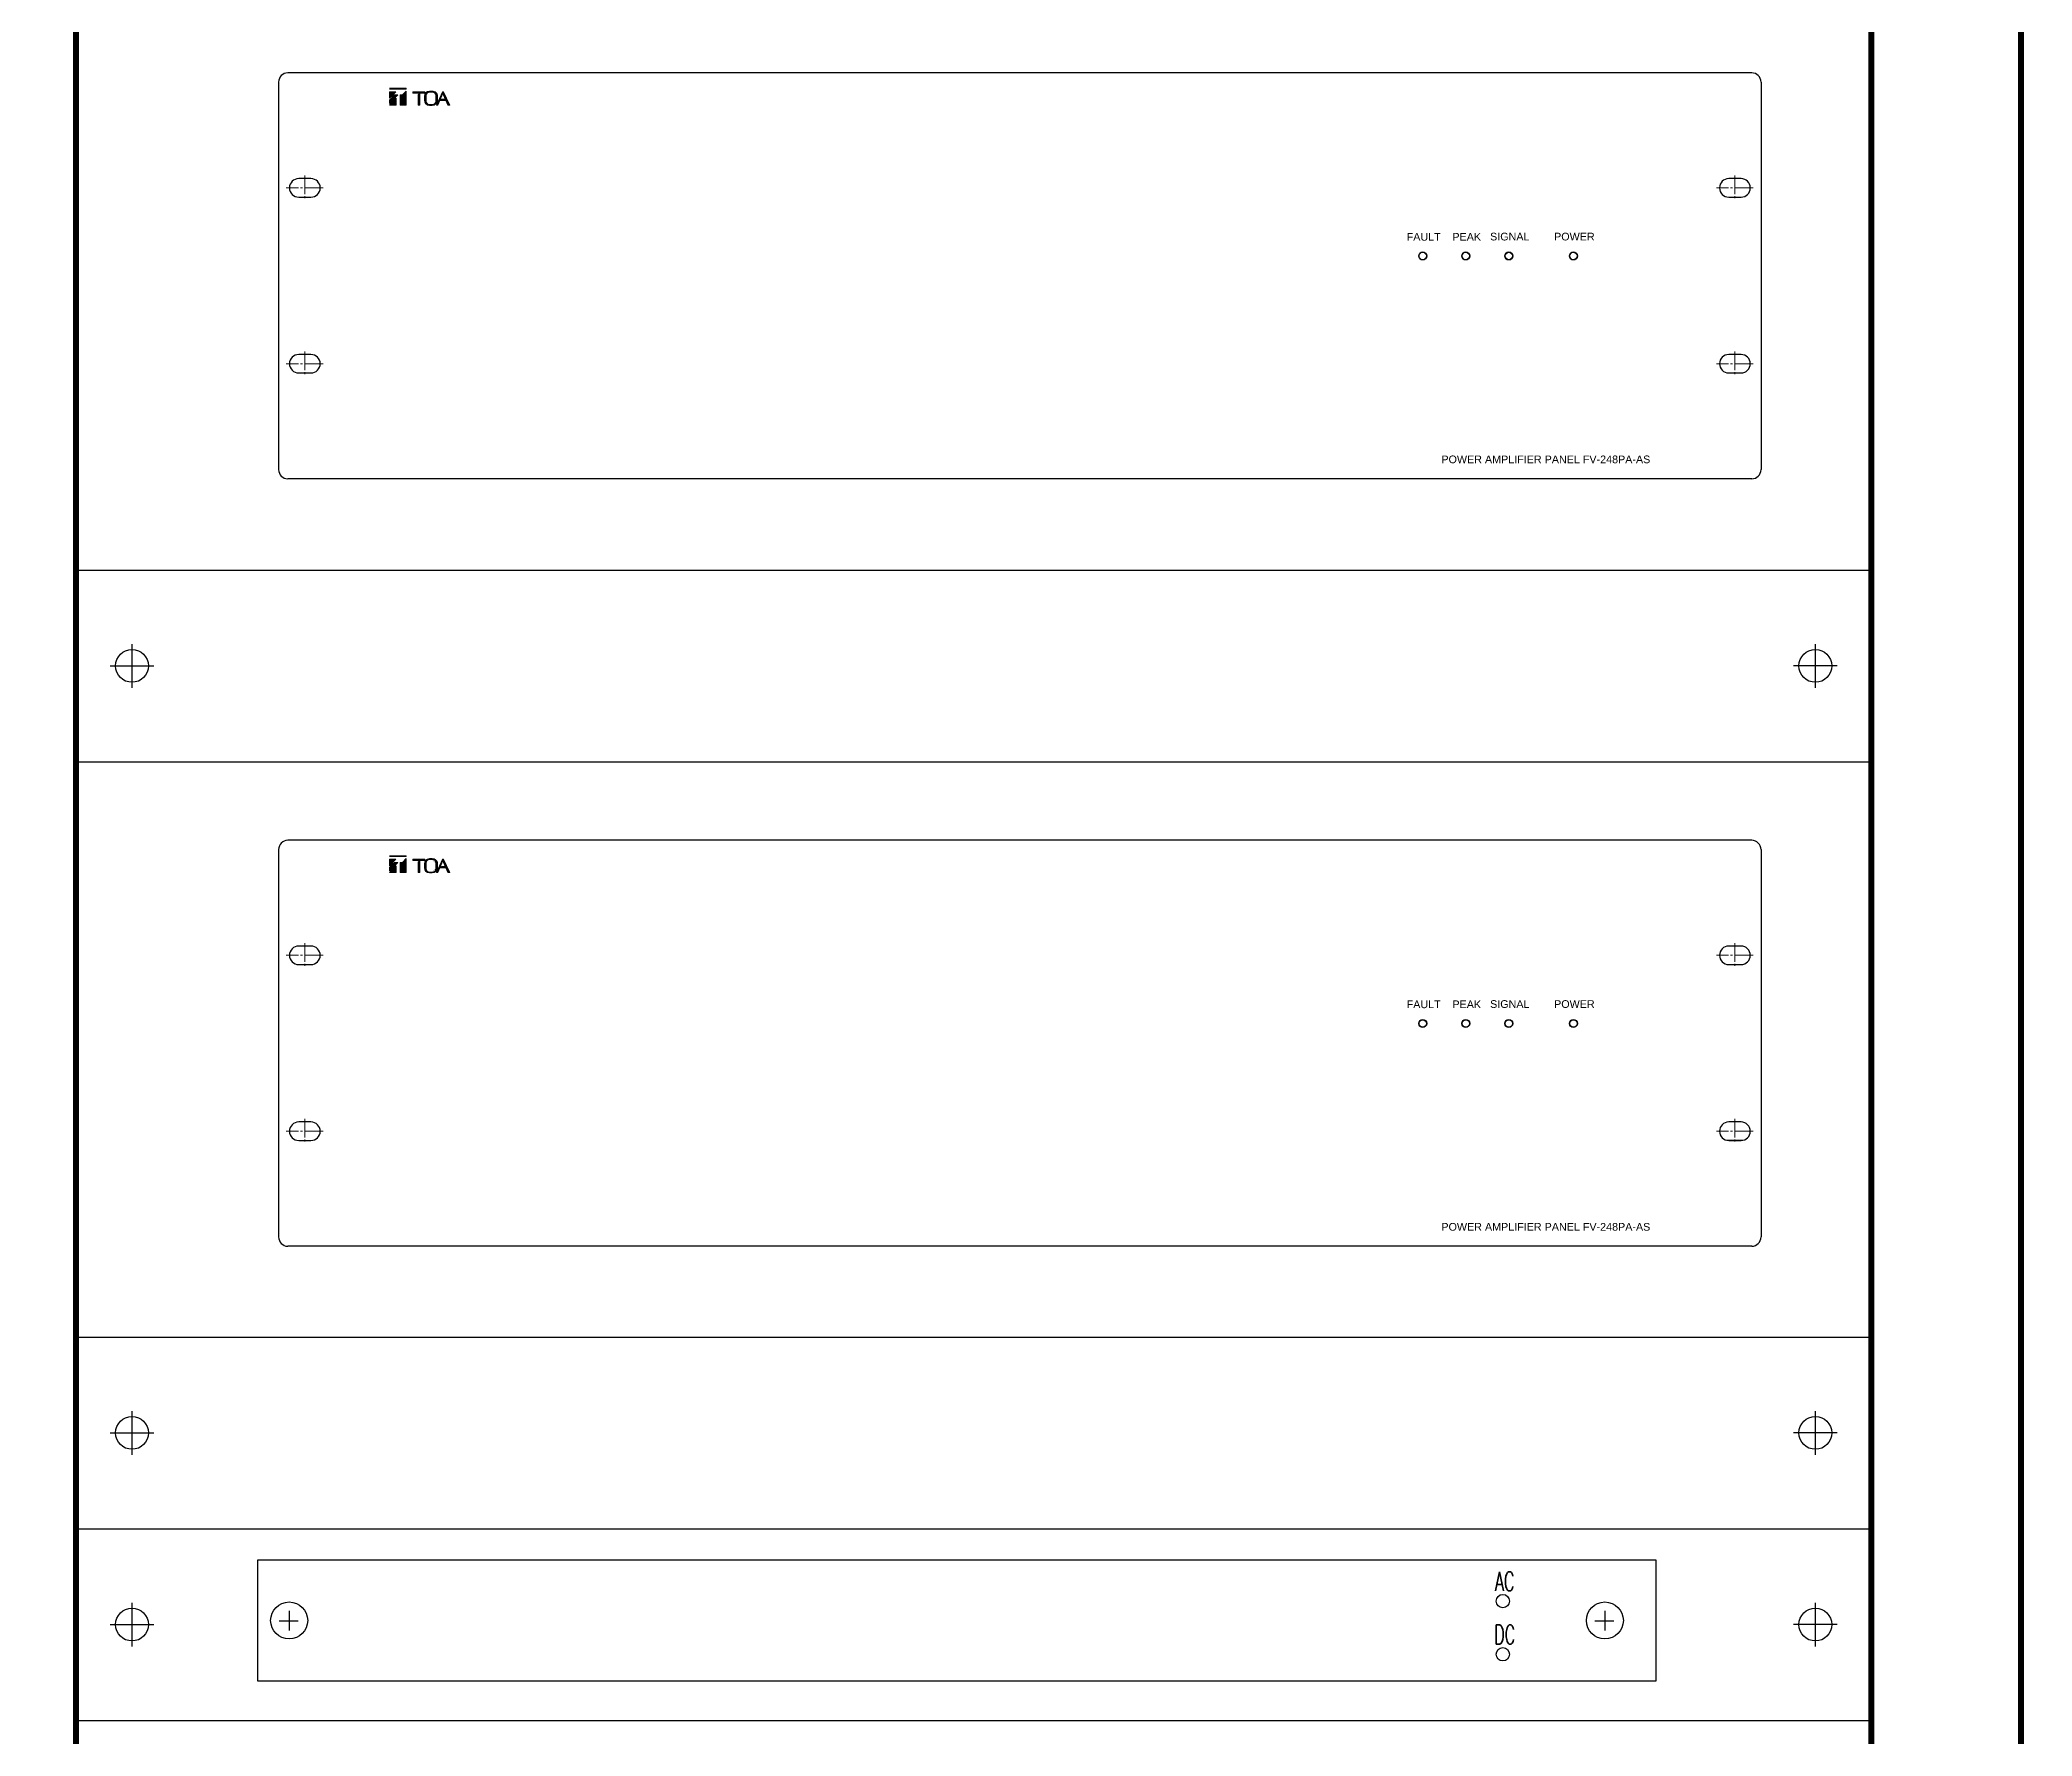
# Model space of a CAD drawing. Header units: millimetres. Extents: x 2974 to 5671, y 1205 to 3288.
# Drawn here: x 4218.1 to 4317.7, y 1445.8 to 1530.6 of the extents above; entities that cross this region are included whole.
import ezdxf
from ezdxf.enums import TextEntityAlignment as Align

# ---------------------------------------------------------------- set-up
doc = ezdxf.new("R2010")
doc.units = ezdxf.units.MM
doc.linetypes.add('SLD-CENTER', pattern=[19.05, 15.24, -1.27, 1.27, -1.27])
doc.linetypes.add('SLD-Solid', pattern=[0])
doc.layers.add('0-RACK', color=7, linetype='Continuous')
doc.layers.add('TEXT', color=3, linetype='Continuous')
doc.layers.add('FORMAT', color=7, linetype='Continuous', lineweight=0)
doc.styles.add('SIMPLEX', font='simplex.shx', dxfattribs={"width": 0.6})
doc.styles.add('Standard1', font='')
doc.styles.get('Standard1').set_extended_font_data('HelveticaNeue LT 55 Roman')

# ---------------------------------------------------------------- blocks, each defined once
blk = doc.blocks.new('200PA')
at = {"linetype": 'Continuous', "lineweight": 0}
for points in [[(-47.5, 15.75), (-47.5, 15.68), (-46.12, 15.68), (-46.12, 15.75)], [(-47.5, 15.47), (-47.5, 14.93), (-46.96, 15.47)], [(-46.82, 15.2), (-47.09, 15.2), (-47.5, 14.79), (-47.5, 14.52)], [(-46.95, 14.93), (-47.5, 14.38), (-46.95, 14.38)], [(-46.12, 15.52), (-46.43, 15.2), (-46.63, 15.2), (-46.63, 14.38), (-46.12, 14.38)], [(-44.61, 15.36), (-44.61, 15.47), (-45.58, 15.47), (-45.58, 15.36)], [(-45.02, 15.35), (-45.16, 15.22), (-45.16, 14.37), (-45.02, 14.37)], [(-42.95, 14.86), (-43.22, 14.86), (-43.34, 14.75), (-42.9, 14.75), (-42.75, 14.37), (-42.59, 14.37), (-43.09, 15.47), (-43.19, 15.47), (-43.67, 14.37), (-43.55, 14.37), (-43.15, 15.32)]]:
    blk.add_hatch(color=7, dxfattribs=at).paths.add_polyline_path(points, flags=0)
h = blk.add_hatch(color=7, dxfattribs=at)
edge = h.paths.add_edge_path(flags=0)
edge.add_arc((-44.23, 14.77), 0.423, 180, 270)
edge.add_line((-44.23, 14.35), (-44.01, 14.35))
edge.add_arc((-44.01, 14.77), 0.423, 270, 360)
edge.add_line((-43.59, 14.77), (-43.59, 15.11))
edge.add_arc((-43.98, 15.11), 0.396, 359.2574, 454.0188)
edge.add_line((-44.01, 15.51), (-44.23, 15.51))
edge.add_arc((-44.23, 15.09), 0.423, 90, 180)
edge.add_line((-44.65, 15.09), (-44.65, 14.77))
edge = h.paths.add_edge_path(flags=0)
edge.add_line((-44.51, 14.7), (-44.51, 15.15))
edge.add_arc((-44.23, 15.15), 0.282, 90, 180, ccw=False)
edge.add_line((-44.23, 15.43), (-44.01, 15.43))
edge.add_arc((-44.01, 15.15), 0.282, 0, 90, ccw=False)
edge.add_line((-43.73, 15.15), (-43.73, 14.7))
edge.add_arc((-44.01, 14.7), 0.282, 270, 360, ccw=False)
edge.add_line((-44.01, 14.42), (-44.23, 14.42))
edge.add_arc((-44.23, 14.7), 0.282, 180, 270, ccw=False)
at = {"color": 7, "linetype": 'SLD-Solid'}
for p, q in [((-56.5, 16.25), (-56.5, -15.25)), ((63.25, 17), (-55.75, 17)), ((64, 16.25), (64, -15.25)), ((-53.87, 8.4), (-54.87, 8.4)), ((62.38, 8.4), (61.38, 8.4)), ((-54.87, 6.9), (-53.87, 6.9)), ((61.38, 6.9), (62.38, 6.9)), ((-53.87, -5.9), (-54.87, -5.9)), ((62.38, -5.9), (61.38, -5.9)), ((-54.87, -7.4), (-53.87, -7.4)), ((61.25, -7.39), (62.49, -7.39)), ((61.38, -7.4), (62.38, -7.4)), ((63.25, -16), (-55.75, -16))]:
    blk.add_line(p, q, dxfattribs=at)
at = {"color": 7, "linetype": 'Continuous', "lineweight": 15}
for p, q in [((-47.5, 15.75), (-46.12, 15.75)), ((-46.12, 15.68), (-47.5, 15.68)), ((-47.5, 14.93), (-46.96, 15.47)), ((-47.5, 15.47), (-46.96, 15.47)), ((-47.5, 15.47), (-47.5, 14.93)), ((-47.5, 14.52), (-46.82, 15.2)), ((-47.09, 15.2), (-47.5, 14.79)), ((-46.95, 14.93), (-47.5, 14.38)), ((-47.5, 14.79), (-47.5, 14.52)), ((-46.82, 15.2), (-47.09, 15.2)), ((-46.95, 14.38), (-46.95, 14.93)), ((-46.43, 15.2), (-46.63, 15.2)), ((-46.63, 15.2), (-46.63, 14.38)), ((-46.43, 15.2), (-46.12, 15.52)), ((-46.12, 15.75), (-46.12, 15.68)), ((-46.12, 15.52), (-46.12, 14.38)), ((-45.58, 15.36), (-45.58, 15.47)), ((-45.58, 15.47), (-44.61, 15.47)), ((-44.61, 15.36), (-45.58, 15.36)), ((-45.02, 15.35), (-45.16, 15.22)), ((-45.16, 14.37), (-45.16, 15.22)), ((-45.02, 15.35), (-45.02, 14.37)), ((-44.65, 14.77), (-44.65, 15.09)), ((-44.61, 15.47), (-44.61, 15.36)), ((-44.51, 14.7), (-44.51, 15.15)), ((-44.23, 15.51), (-44.01, 15.51)), ((-44.23, 15.43), (-44.01, 15.43)), ((-43.73, 15.15), (-43.73, 14.7)), ((-43.67, 14.37), (-43.19, 15.47)), ((-43.59, 14.77), (-43.59, 15.11)), ((-43.15, 15.32), (-43.55, 14.37)), ((-43.34, 14.75), (-43.22, 14.86)), ((-42.9, 14.75), (-43.34, 14.75)), ((-43.22, 14.86), (-42.95, 14.86)), ((-43.19, 15.47), (-43.09, 15.47)), ((-42.95, 14.86), (-43.15, 15.32)), ((-42.59, 14.37), (-43.09, 15.47)), ((-42.75, 14.37), (-42.9, 14.75)), ((-47.5, 14.38), (-46.95, 14.38)), ((-46.12, 14.38), (-46.63, 14.38)), ((-45.02, 14.37), (-45.16, 14.37)), ((-44.23, 14.42), (-44.01, 14.42)), ((-44.23, 14.35), (-44.01, 14.35)), ((-43.55, 14.37), (-43.67, 14.37)), ((-42.59, 14.37), (-42.75, 14.37))]:
    blk.add_line(p, q, dxfattribs=at)
at = {"color": 7, "linetype": 'SLD-Solid'}
for centre, radius in [((36.5, 2.11), 0.325), ((36.5, 2.11), 0.3), ((40, 2.11), 0.325), ((40, 2.11), 0.3), ((43.5, 2.11), 0.325), ((43.5, 2.11), 0.3), ((48.75, 2.11), 0.325), ((48.75, 2.11), 0.3)]:
    blk.add_circle(centre, radius, dxfattribs=at)
for centre, start, end in [((-55.75, 16.25), 90, 180), ((63.25, 16.25), 0, 90), ((-54.87, 7.65), 90, 270), ((-53.87, 7.65), 270, 90), ((61.38, 7.65), 90, 270), ((62.38, 7.65), 270, 90), ((-54.87, -6.65), 90, 270), ((-53.87, -6.65), 270, 90), ((61.38, -6.65), 90, 270), ((62.38, -6.65), 270, 90), ((-55.75, -15.25), 180, 270), ((63.25, -15.25), 270, 0)]:
    blk.add_arc(centre, 0.75, start, end, dxfattribs=at)
at = {"color": 7, "linetype": 'Continuous', "lineweight": 15}
for centre, radius, start, end in [((-44.23, 15.09), 0.423, 90, 180), ((-44.23, 14.77), 0.423, 180, 270), ((-44.23, 15.15), 0.282, 90, 180), ((-44.23, 14.7), 0.282, 180, 270), ((-43.98, 15.11), 0.396, 359.2574, 94.0188), ((-44.01, 15.15), 0.282, 0, 90), ((-44.01, 14.77), 0.423, 270, 0), ((-44.01, 14.7), 0.282, 270, 0)]:
    blk.add_arc(centre, radius, start, end, dxfattribs=at)
at = {"layer": 'FORMAT', "color": 1, "linetype": 'SLD-CENTER', "ltscale": 0.1}
for p, q in [((-54.38, 8.65), (-54.38, 6.65)), ((61.87, 8.65), (61.87, 6.65)), ((-52.88, 7.65), (-55.88, 7.65)), ((63.37, 7.65), (60.37, 7.65)), ((-54.38, -5.65), (-54.38, -7.65)), ((61.87, -5.65), (61.87, -7.65)), ((-52.88, -6.65), (-55.88, -6.65)), ((63.37, -6.65), (60.37, -6.65))]:
    blk.add_line(p, q, dxfattribs=at)
at = {"color": 1, "lineweight": 25, "char_height": 0.625, "style": 'Standard1'}
for s, insert, attachment_point in [('{FAULT}', (36.58, 3.98), 2), ('{PEAK}', (40.08, 3.98), 2), ('{SIGNAL}', (43.58, 4), 2), ('{POWER}', (48.83, 4), 2), ('{POWER AMPLIFIER PANEL FV-248PA-AS}', (55, -14.43), 6)]:
    blk.add_mtext(s, dxfattribs=dict(at, insert=insert, attachment_point=attachment_point))

msp = doc.modelspace()

# ---------------------------------------------------------------- linework, layer by layer
at = {"color": 0, "ltscale": 0.5, "extrusion": (-4.40822e-16, 0.000346206, 1)}
for p, q in [((4230.55905, 1452.04066, 0.51625), (4230.55905, 1451.04988, 0.51659)), ((4296.35428, 1452.04066, 0.51625), (4296.35428, 1451.04988, 0.51659)), ((4230.05982, 1451.54527, 0.51642), (4231.0163, 1451.54527, 0.51642)), ((4295.85506, 1451.54527, 0.51642), (4296.81154, 1451.54527, 0.51642))]:
    msp.add_line(p, q, dxfattribs=at)
at = {"color": 0, "ltscale": 0.5, "extrusion": (-4.40822e-16, 0.000346206, 1), "elevation": 1.01895}
msp.add_lwpolyline([(4228.9863, 1454.58629), (4298.90444, 1454.58629), (4298.90444, 1448.52558), (4228.9863, 1448.52558)], close=True, dxfattribs=at)
at = {"color": 0, "ltscale": 0.5, "extrusion": (-4.40822e-16, 0.000346206, 1)}
for centre, radius in [((4291.25385, 1452.52457, 1.01895), 0.33419), ((4230.56082, 1451.55594, 1.01895), 0.92561), ((4296.35606, 1451.55594, 1.01895), 0.92561), ((4291.25385, 1449.86354, 1.01895), 0.33419)]:
    msp.add_circle(centre, radius, dxfattribs=at)
at = {"layer": '0-RACK', "color": 0, "linetype": 'Continuous'}
for p, q in [((4219.90353, 1504.09366, -0.02095), (4309.68042, 1504.09366, -0.02095)), ((4219.90353, 1494.50788, -0.02095), (4309.68042, 1494.50788, -0.02095)), ((4219.90353, 1465.73072, -0.02095), (4309.68042, 1465.73072, -0.02095)), ((4219.90353, 1456.14494, -0.02095), (4309.68042, 1456.14494, -0.02095)), ((4219.90353, 1446.54594, -0.02095), (4309.68042, 1446.54594, -0.02095))]:
    msp.add_line(p, q, dxfattribs=at)
at = {"layer": '0-RACK', "color": 0}
for p, q in [((4222.70074, 1500.39523, -0.02095), (4222.70074, 1498.20632, -0.02095)), ((4306.88322, 1498.20632, -0.02095), (4306.88322, 1500.39523, -0.02095)), ((4221.60628, 1499.30077, -0.02095), (4223.7952, 1499.30077, -0.02095)), ((4307.97767, 1499.30077, -0.02095), (4305.78876, 1499.30077, -0.02095)), ((4222.70074, 1462.03229, -0.02095), (4222.70074, 1459.84337, -0.02095)), ((4306.88322, 1459.84337, -0.02095), (4306.88322, 1462.03229, -0.02095)), ((4221.60628, 1460.93783, -0.02095), (4223.7952, 1460.93783, -0.02095)), ((4307.97767, 1460.93783, -0.02095), (4305.78876, 1460.93783, -0.02095)), ((4222.70074, 1452.4465, -0.02095), (4222.70074, 1450.25759, -0.02095)), ((4306.88322, 1450.25759, -0.02095), (4306.88322, 1452.4465, -0.02095)), ((4221.60628, 1451.35205, -0.02095), (4223.7952, 1451.35205, -0.02095)), ((4307.97767, 1451.35205, -0.02095), (4305.78876, 1451.35205, -0.02095))]:
    msp.add_line(p, q, dxfattribs=at)
at = {"layer": '0-RACK', "color": 0, "linetype": 'Continuous', "const_width": 0.29926, "elevation": -0.02095}
msp.add_lwpolyline([(4274.3059, 1766.39731), (4317.16183, 1741.84522), (4212.42213, 1741.84522), (4317.16183, 1741.84522), (4317.16183, 1295.22826)], dxfattribs=at)
msp.add_lwpolyline([(4219.90353, 1302.69976), (4219.90353, 1734.3539), (4309.68042, 1734.3539), (4309.68042, 1302.69976)], close=True, dxfattribs=at)
at = {"layer": '0-RACK', "color": 0}
for centre in [(4222.70074, 1499.30077, -0.02095), (4306.88322, 1499.30077, -0.02095), (4222.70074, 1460.93783, -0.02095), (4306.88322, 1460.93783, -0.02095), (4222.70074, 1451.35205, -0.02095), (4306.88322, 1451.35205, -0.02095)]:
    msp.add_circle(centre, 0.82076, dxfattribs=at)

# ---------------------------------------------------------------- block references
at = {"color": 1, "extrusion": (-4.40822e-16, 0.000346206, 1), "xscale": 0.6151981278882429, "yscale": 0.6151981278882429, "zscale": 0.6151981278882429}
for p in [(4264.79198, 1518.50528, 0.50477), (4264.79198, 1480.11922, 0.49148)]:
    msp.add_blockref('200PA', p, dxfattribs=at)

# ---------------------------------------------------------------- texts
at = {"layer": 'TEXT', "color": 0, "extrusion": (-4.40822e-16, 0.000346206, 1), "style": 'SIMPLEX', "width": 0.6}
for s, p in [('AC', (4291.34726, 1453.0307, 1.01895)), ('DC', (4291.34726, 1450.36967, 1.01895))]:
    msp.add_text(s, height=0.962398, dxfattribs=at).set_placement(p, align=Align.CENTER)

doc.saveas('drawing.dxf')
